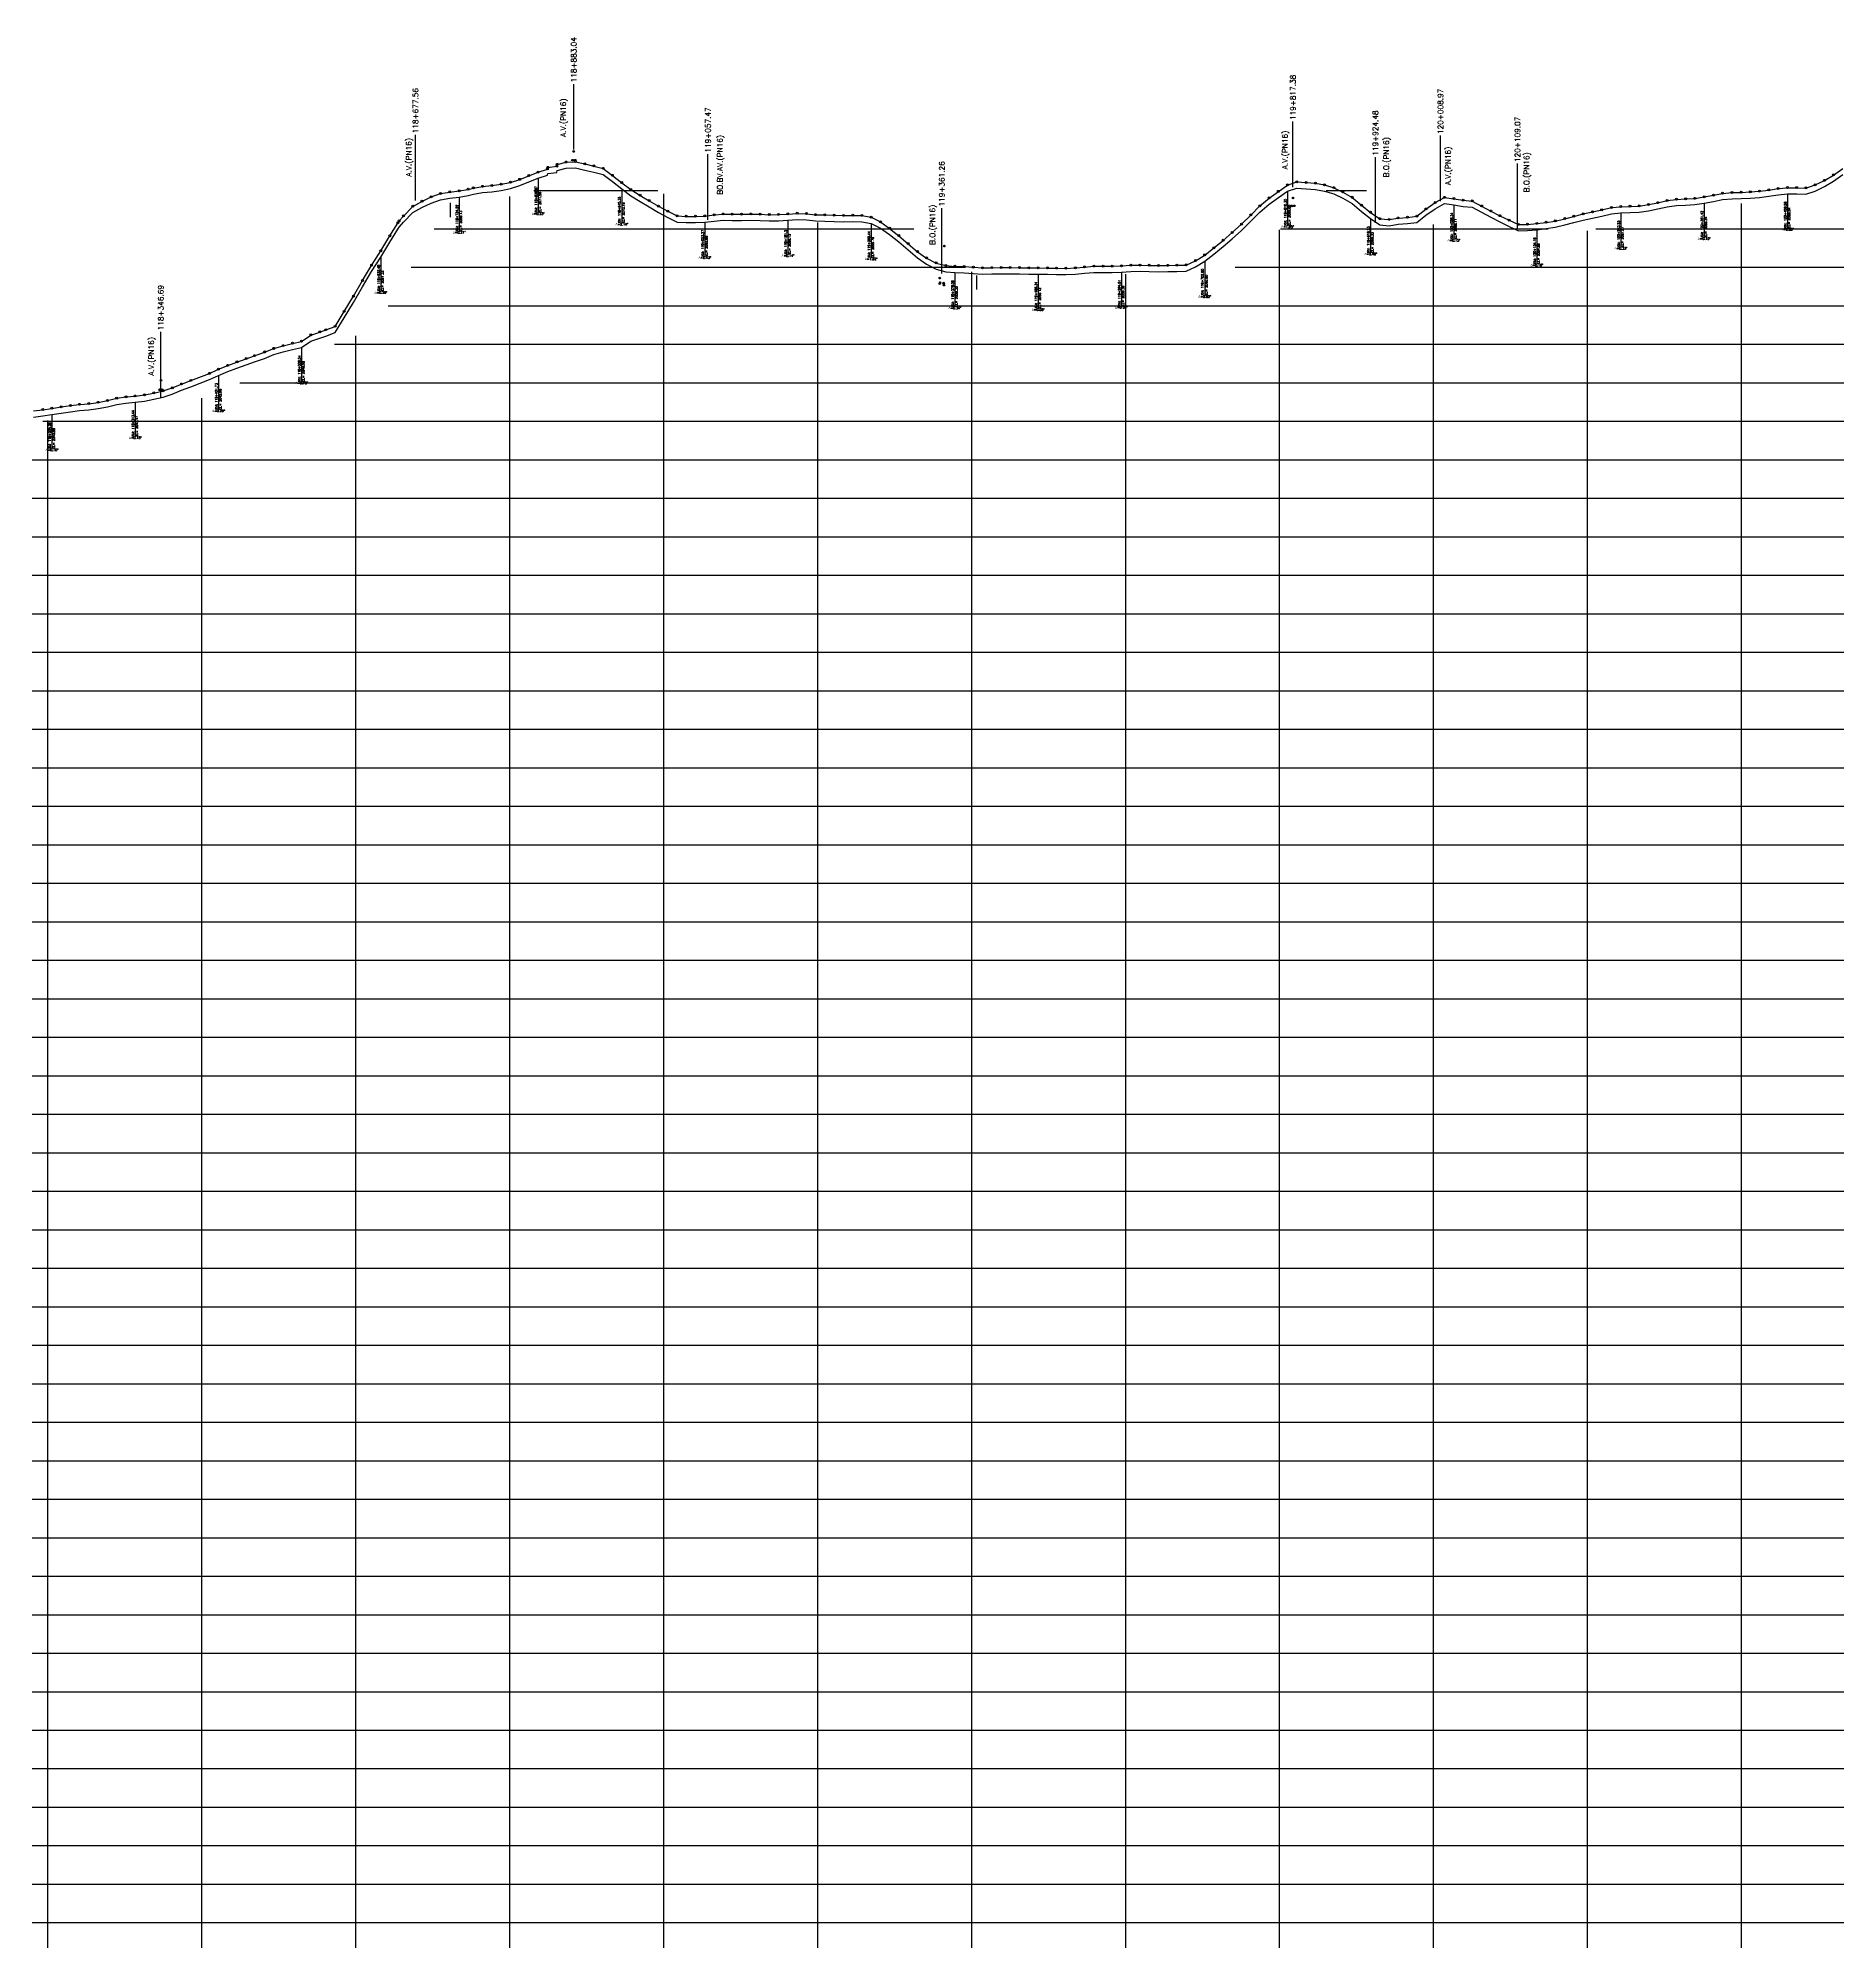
# Model space of a CAD drawing. Header units: metres. Extents: x 575895 to 634487, y 3214622 to 3222739.
# Drawn here: x 619790 to 622128, y 3217161 to 3219633 of the extents above; entities that cross this region are included whole.
import ezdxf

# ---------------------------------------------------------------- set-up
doc = ezdxf.new("R2010")
doc.units = ezdxf.units.M
for name, color, linetype in [('1405-05-17--km 74+000-133+000', 150, 'Continuous'), ('C-ROAD-PROF-GRID-MAJR', 8, 'Continuous'), ('C-ROAD-PROF-LABL', 92, 'Continuous'), ('C-ROAD-PROF-STAN-GEOM', 11, 'Continuous'), ('TXT', 2, 'Continuous'), ('V-CTRL-BMRK', 150, 'Continuous'), ('V-NODE', 1, 'Continuous')]:
    doc.layers.add(name, color=color, linetype=linetype)
doc.styles.add('RD', font='ROMAND.SHX', dxfattribs={"height": 3.5})
doc.styles.get("Standard").update_dxf_attribs({"font": 'romanc.shx', "height": 2})

msp = doc.modelspace()

# ---------------------------------------------------------------- linework, layer by layer
at = {"layer": '1405-05-17--km 74+000-133+000', "color": 150, "linetype": 'Continuous', "lineweight": -3, "ltscale": 2, "flags": 128}
for points in [[(619784.1, 3219149.1), (619796.1, 3219150.8), (619808.1, 3219152.5), (619820.1, 3219154.4), (619832.2, 3219156.2), (619844.1, 3219157.6), (619856.2, 3219158.6), (619868.3, 3219160.2), (619880.2, 3219162.7), (619892.2, 3219165.6), (619904.3, 3219167.3), (619916.3, 3219168.4), (619928.5, 3219169.9), (619940.6, 3219172.4), (619952.5, 3219175.2), (619964.5, 3219179.1), (619976.6, 3219184), (619988.5, 3219188.7), (620012.6, 3219197.8), (620024.6, 3219203.3), (620036.6, 3219208.2), (620048.5, 3219212.6), (620060.5, 3219217), (620071.2, 3219220.8), (620084.3, 3219225.5), (620096.5, 3219230.3), (620108.6, 3219233.8), (620120.4, 3219236.9), (620132.4, 3219239.5), (620144.3, 3219247.8), (620156.2, 3219251.6), (620163.9, 3219254.5), (620175.9, 3219258.9), (620187.8, 3219278.3), (620199.7, 3219298.2), (620211.6, 3219318.4), (620223.4, 3219338.2), (620235.3, 3219357), (620247.2, 3219376.4), (620257.3, 3219393.2), (620259.1, 3219396), (620264.7, 3219402.3), (620276.8, 3219414.8), (620288.8, 3219421.4), (620300.8, 3219427.1), (620313, 3219431.5), (620325.1, 3219433.5), (620337.1, 3219435), (620348.8, 3219436.9), (620355.5, 3219438.6), (620367.6, 3219440.7), (620379.6, 3219441.8), (620391.6, 3219443.5), (620403.7, 3219446), (620415.7, 3219449.8), (620427.7, 3219454.7), (620439.7, 3219459.3), (620451.8, 3219463.4), (620452.1, 3219465.4), (620463.8, 3219466.9), (620464.2, 3219469.3), (620476.2, 3219472.3), (620488.3, 3219472.9), (620500.2, 3219470), (620512.2, 3219467.2), (620524.3, 3219464.1), (620536.1, 3219455), (620548.2, 3219445.6), (620560.2, 3219436.6), (620572.2, 3219429.1), (620584.1, 3219422.2), (620596.1, 3219415.1), (620608.2, 3219408.6), (620620.1, 3219402.4), (620632.1, 3219401.9), (620644.1, 3219401.8), (620656.1, 3219402.3), (620668.2, 3219403.7), (620680.2, 3219404.8), (620691.9, 3219404.7), (620703.9, 3219404.7), (620715.9, 3219404.8), (620727.9, 3219404.7), (620740, 3219404.1), (620752, 3219404.3), (620764.1, 3219404.9), (620776.1, 3219405.8), (620788.1, 3219405.3), (620800.1, 3219403.9), (620812.1, 3219403.7), (620824.2, 3219403.4), (620836.2, 3219403), (620848.3, 3219403.2), (620860.2, 3219403), (620872.3, 3219400.7), (620884.3, 3219394.6), (620896.3, 3219386.2), (620908.3, 3219376.7), (620920.3, 3219366.4), (620932.3, 3219356), (620944.3, 3219347.8), (620956.9, 3219341.2), (620969.1, 3219337.9), (620980.9, 3219336.9), (620993, 3219336.6), (621005, 3219335.7), (621017, 3219335), (621029, 3219335.1), (621041.1, 3219335.4), (621053, 3219335.3), (621065, 3219335.2), (621077.1, 3219335), (621089.2, 3219334.9), (621101.2, 3219334.7), (621113.2, 3219334.6), (621125.2, 3219334.3), (621137.5, 3219334.9), (621149.5, 3219336.1), (621161.4, 3219337.2), (621173.5, 3219337.1), (621185.4, 3219337), (621197.4, 3219337.6), (621209.5, 3219338.3), (621221.5, 3219338.5), (621233.5, 3219338.2), (621245.5, 3219338), (621257.5, 3219338.1), (621269.5, 3219338.4), (621281.6, 3219338.7), (621293.5, 3219344.3), (621305.5, 3219351.7), (621317.6, 3219360.9), (621329.4, 3219370.7), (621341.4, 3219380.8), (621353.3, 3219391.7), (621365.3, 3219403.6), (621377.3, 3219415.4), (621389.3, 3219425.6), (621401.2, 3219434.2), (621413.2, 3219442.5), (621425.1, 3219446.7), (621437.2, 3219445.8), (621449.3, 3219444.8), (621461.3, 3219442.7), (621473.2, 3219439), (621485.1, 3219433.4), (621497.2, 3219426.6), (621509.1, 3219416.3), (621521.1, 3219407), (621533, 3219398.7), (621545, 3219397.8), (621557, 3219399.6), (621569, 3219400.5), (621581, 3219402), (621593, 3219411.3), (621605.1, 3219419.8), (621617, 3219426.4), (621629.2, 3219424.8), (621641.3, 3219422.9), (621653.1, 3219421.8), (621665.3, 3219415.2), (621677.1, 3219408.7), (621689.1, 3219402.6), (621701.1, 3219396.8), (621713, 3219391.3), (621724.9, 3219391.5), (621737, 3219392.6), (621749.1, 3219394.1), (621761, 3219395.8), (621773.2, 3219398.8), (621785.2, 3219401.9), (621797.2, 3219405), (621809.3, 3219407.7), (621821.2, 3219410.3), (621834, 3219413.2), (621846.1, 3219414.4), (621858, 3219414.9), (621870.1, 3219415.3), (621882.1, 3219417.1), (621894.1, 3219419.5), (621906.2, 3219422.3), (621918.3, 3219424), (621930.3, 3219424.5), (621942.2, 3219425.1), (621954.3, 3219427.1), (621966.3, 3219429.3), (621978.3, 3219431.7), (621990.5, 3219432.7), (622002.3, 3219433.1), (622014.3, 3219433.7), (622026.4, 3219434.6), (622038.4, 3219436.1), (622050.5, 3219438), (622062.4, 3219439.1), (622074.5, 3219439), (622086.6, 3219438.6), (622098.5, 3219442.7), (622110.5, 3219448.5), (622122.4, 3219455.6), (622134.6, 3219464.1)], [(619784.1, 3219141.1), (619796.1, 3219142.8), (619808.1, 3219144.5), (619820.1, 3219146.4), (619832.2, 3219148.2), (619844.1, 3219149.6), (619856.2, 3219150.6), (619868.3, 3219152.2), (619880.2, 3219154.7), (619892.2, 3219157.6), (619904.3, 3219159.3), (619916.3, 3219160.4), (619928.5, 3219161.9), (619940.6, 3219164.4), (619952.5, 3219167.2), (619964.5, 3219171.1), (619976.6, 3219176), (619988.5, 3219180.7), (620012.6, 3219189.8), (620024.6, 3219195.3), (620036.6, 3219200.2), (620048.5, 3219204.6), (620060.5, 3219209), (620071.2, 3219212.8), (620084.3, 3219217.5), (620096.5, 3219222.3), (620108.6, 3219225.8), (620120.4, 3219228.9), (620132.4, 3219231.5), (620144.3, 3219239.8), (620156.2, 3219243.6), (620163.9, 3219246.5), (620175.9, 3219250.9), (620187.8, 3219270.3), (620199.7, 3219290.2), (620211.6, 3219310.4), (620223.4, 3219330.2), (620235.3, 3219349), (620247.2, 3219368.4), (620257.3, 3219385.2), (620259.1, 3219388), (620264.7, 3219394.3), (620276.8, 3219406.8), (620288.8, 3219413.4), (620300.8, 3219419.1), (620313, 3219423.5), (620325.1, 3219425.5), (620337.1, 3219427), (620348.8, 3219428.9), (620355.5, 3219430.6), (620367.6, 3219432.7), (620379.6, 3219433.8), (620391.6, 3219435.5), (620403.7, 3219438), (620415.7, 3219441.8), (620427.7, 3219446.7), (620439.7, 3219451.3), (620451.8, 3219455.4), (620452.1, 3219457.4), (620463.8, 3219458.9), (620464.2, 3219461.3), (620476.2, 3219464.3), (620488.3, 3219464.9), (620500.2, 3219462), (620512.2, 3219459.2), (620524.3, 3219456.1), (620536.1, 3219447), (620548.2, 3219437.6), (620560.2, 3219428.6), (620572.2, 3219421.1), (620584.1, 3219414.2), (620596.1, 3219407.1), (620608.2, 3219400.6), (620620.1, 3219394.4), (620632.1, 3219393.9), (620644.1, 3219393.8), (620656.1, 3219394.3), (620668.2, 3219395.7), (620680.2, 3219396.8), (620691.9, 3219396.7), (620703.9, 3219396.7), (620715.9, 3219396.8), (620727.9, 3219396.7), (620740, 3219396.1), (620752, 3219396.3), (620764.1, 3219396.9), (620776.1, 3219397.8), (620788.1, 3219397.3), (620800.1, 3219395.9), (620812.1, 3219395.7), (620824.2, 3219395.4), (620836.2, 3219395), (620848.3, 3219395.2), (620860.2, 3219395), (620872.3, 3219392.7), (620884.3, 3219386.6), (620896.3, 3219378.2), (620908.3, 3219368.7), (620920.3, 3219358.4), (620932.3, 3219348), (620944.3, 3219339.8), (620956.9, 3219333.2), (620969.1, 3219329.9), (620980.9, 3219328.9), (620993, 3219328.6), (621005, 3219327.7), (621017, 3219327), (621029, 3219327.1), (621041.1, 3219327.4), (621053, 3219327.3), (621065, 3219327.2), (621077.1, 3219327), (621089.2, 3219326.9), (621101.2, 3219326.7), (621113.2, 3219326.6), (621125.2, 3219326.3), (621137.5, 3219326.9), (621149.5, 3219328.1), (621161.4, 3219329.2), (621173.5, 3219329.1), (621185.4, 3219329), (621197.4, 3219329.6), (621209.5, 3219330.3), (621221.5, 3219330.5), (621233.5, 3219330.2), (621245.5, 3219330), (621257.5, 3219330.1), (621269.5, 3219330.4), (621281.6, 3219330.7), (621293.5, 3219336.3), (621305.5, 3219343.7), (621317.6, 3219352.9), (621329.4, 3219362.7), (621341.4, 3219372.8), (621353.3, 3219383.7), (621365.3, 3219395.6), (621377.3, 3219407.4), (621389.3, 3219417.6), (621401.2, 3219426.2), (621413.2, 3219434.5), (621425.1, 3219438.7), (621437.2, 3219437.8), (621449.3, 3219436.8), (621461.3, 3219434.7), (621473.2, 3219431), (621485.1, 3219425.4), (621497.2, 3219418.6), (621509.1, 3219408.3), (621521.1, 3219399), (621533, 3219390.7), (621545, 3219389.8), (621557, 3219391.6), (621569, 3219392.5), (621581, 3219394), (621593, 3219403.3), (621605.1, 3219411.8), (621617, 3219418.4), (621629.2, 3219416.8), (621641.3, 3219414.9), (621653.1, 3219413.8), (621665.3, 3219407.2), (621677.1, 3219400.7), (621689.1, 3219394.6), (621701.1, 3219388.8), (621713, 3219383.3), (621724.9, 3219383.5), (621737, 3219384.6), (621749.1, 3219386.1), (621761, 3219387.8), (621773.2, 3219390.8), (621785.2, 3219393.9), (621797.2, 3219397), (621809.3, 3219399.7), (621821.2, 3219402.3), (621834, 3219405.2), (621846.1, 3219406.4), (621858, 3219406.9), (621870.1, 3219407.3), (621882.1, 3219409.1), (621894.1, 3219411.5), (621906.2, 3219414.3), (621918.3, 3219416), (621930.3, 3219416.5), (621942.2, 3219417.1), (621954.3, 3219419.1), (621966.3, 3219421.3), (621978.3, 3219423.7), (621990.5, 3219424.7), (622002.3, 3219425.1), (622014.3, 3219425.7), (622026.4, 3219426.6), (622038.4, 3219428.1), (622050.5, 3219430), (622062.4, 3219431.1), (622074.5, 3219431), (622086.6, 3219430.6), (622098.5, 3219434.7), (622110.5, 3219440.5), (622122.4, 3219447.6), (622134.6, 3219456.1)]]:
    msp.add_lwpolyline(points, dxfattribs=at)
at = {"layer": 'C-ROAD-PROF-GRID-MAJR', "color": 8, "linetype": 'Continuous', "lineweight": -3, "ltscale": 0.6}
for p, q in [((620433.9, 3219435.7), (620595.2, 3219435.7)), ((621463.2, 3219435.7), (621515.8, 3219435.7)), ((620402.9, 3215235.7), (620402.9, 3219427.7)), ((620602.9, 3215235.7), (620602.9, 3219431.2)), ((622002.9, 3215235.7), (622002.9, 3219418.4)), ((620304.7, 3219385.7), (620927.7, 3219385.7)), ((620802.9, 3215235.7), (620802.9, 3219394.1)), ((621402.9, 3215235.7), (621402.9, 3219384.5)), ((621404.2, 3219385.7), (621751.9, 3219385.7)), ((621602.9, 3215235.7), (621602.9, 3219391.3)), ((621802.9, 3215235.7), (621802.9, 3219383.3)), ((621813.6, 3219385.7), (626979.7, 3219385.7)), ((620274.7, 3219335.7), (620994.9, 3219335.7)), ((621345.2, 3219335.7), (628053.3, 3219335.7)), ((621002.9, 3215235.7), (621002.9, 3219329.7)), ((621202.9, 3215235.7), (621202.9, 3219327)), ((620244.8, 3219285.7), (628811.9, 3219285.7)), ((620175.2, 3219235.7), (628858.8, 3219235.7)), ((620202.9, 3215235.7), (620202.9, 3219246.9)), ((620052, 3219185.7), (628966.4, 3219185.7)), ((620002.9, 3215235.7), (620002.9, 3219165.7)), ((619802.9, 3215235.7), (619802.9, 3219136.6)), ((619796.3, 3219135.7), (629166.5, 3219135.7)), ((618924.6, 3219085.7), (629197.9, 3219085.7)), ((618599.9, 3219035.7), (629277.8, 3219035.7)), ((618328.5, 3218985.7), (634202.9, 3218985.7)), ((618045.3, 3218935.7), (634202.9, 3218935.7)), ((589229.7, 3218885.7), (634202.9, 3218885.7)), ((588839, 3218835.7), (634202.9, 3218835.7)), ((588788.5, 3218785.7), (634202.9, 3218785.7)), ((588574.1, 3218735.7), (634202.9, 3218735.7)), ((587846.2, 3218685.7), (634202.9, 3218685.7)), ((587471.4, 3218635.7), (634202.9, 3218635.7)), ((587402.3, 3218585.7), (634202.9, 3218585.7)), ((586879.5, 3218535.7), (634202.9, 3218535.7)), ((586834, 3218485.7), (634202.9, 3218485.7)), ((586802.6, 3218435.7), (634202.9, 3218435.7)), ((586657.4, 3218385.7), (634202.9, 3218385.7)), ((586394.3, 3218335.7), (634202.9, 3218335.7)), ((586104.8, 3218285.7), (634202.9, 3218285.7)), ((585771.4, 3218235.7), (634202.9, 3218235.7)), ((585413.8, 3218185.7), (634202.9, 3218185.7)), ((583461.1, 3218135.7), (634202.9, 3218135.7)), ((583425.8, 3218085.7), (634202.9, 3218085.7)), ((583390.7, 3218035.7), (634202.9, 3218035.7)), ((583124, 3217985.7), (634202.9, 3217985.7)), ((581945.1, 3217935.7), (634202.9, 3217935.7)), ((581633, 3217885.7), (634202.9, 3217885.7)), ((581370.7, 3217835.7), (634202.9, 3217835.7)), ((580454.3, 3217785.7), (634202.9, 3217785.7)), ((579879.4, 3217735.7), (634202.9, 3217735.7)), ((579207.9, 3217685.7), (634202.9, 3217685.7)), ((578887.7, 3217635.7), (634202.9, 3217635.7)), ((578337, 3217585.7), (634202.9, 3217585.7)), ((577365.6, 3217535.7), (634202.9, 3217535.7)), ((577266.7, 3217485.7), (634202.9, 3217485.7)), ((576892.4, 3217435.7), (634202.9, 3217435.7)), ((576738.6, 3217385.7), (634202.9, 3217385.7)), ((576102.9, 3217335.7), (634202.9, 3217335.7)), ((576102.9, 3217285.7), (634202.9, 3217285.7)), ((576102.9, 3217235.7), (634202.9, 3217235.7)), ((576102.9, 3217185.7), (634202.9, 3217185.7))]:
    msp.add_line(p, q, dxfattribs=at)
at = {"layer": 'C-ROAD-PROF-LABL', "color": 92, "linetype": 'Continuous', "lineweight": -3}
for p, q in [((620485.9, 3219488.8), (620485.9, 3219573.8)), ((620280.4, 3219422.7), (620280.4, 3219507.7)), ((621420.2, 3219439.9), (621420.2, 3219524.9)), ((621611.8, 3219421.8), (621611.8, 3219506.8)), ((620660.3, 3219397.6), (620660.3, 3219482.6)), ((621527.3, 3219393.6), (621527.3, 3219478.6)), ((621711.9, 3219385.4), (621711.9, 3219470.4)), ((620964.1, 3219327.6), (620964.1, 3219412.6)), ((619949.5, 3219166.8), (619949.5, 3219251.8))]:
    msp.add_line(p, q, dxfattribs=at)
at = {"layer": 'C-ROAD-PROF-STAN-GEOM', "color": 11, "linetype": 'Continuous', "lineweight": -3}
for p, q in [((620439.7, 3219451.3), (620439.7, 3219406.3)), ((620548.2, 3219437.6), (620548.2, 3219392.6)), ((621413.2, 3219434.5), (621413.2, 3219389.5)), ((620337.1, 3219427), (620337.1, 3219382)), ((621629.2, 3219416.8), (621629.2, 3219371.8)), ((621954.3, 3219419.1), (621954.3, 3219374.1)), ((622062.4, 3219431.1), (622062.4, 3219386.1)), ((620656.1, 3219394.3), (620656.1, 3219349.3)), ((620764.1, 3219396.9), (620764.1, 3219351.9)), ((620872.3, 3219392.7), (620872.3, 3219347.7)), ((621521.1, 3219399), (621521.1, 3219354)), ((621737, 3219384.6), (621737, 3219339.6)), ((621846.1, 3219406.4), (621846.1, 3219361.4)), ((620235.3, 3219349), (620235.3, 3219304)), ((621305.5, 3219343.7), (621305.5, 3219298.7)), ((620980.9, 3219328.9), (620980.9, 3219283.9)), ((621089.2, 3219326.9), (621089.2, 3219281.9)), ((621197.4, 3219329.6), (621197.4, 3219284.6)), ((620132.4, 3219231.5), (620132.4, 3219186.5)), ((620024.6, 3219195.3), (620024.6, 3219150.3)), ((619808.1, 3219144.5), (619808.1, 3219099.5)), ((619916.3, 3219160.4), (619916.3, 3219115.4))]:
    msp.add_line(p, q, dxfattribs=at)
at = {"layer": 'TXT', "color": 2, "linetype": 'Continuous', "lineweight": -3}
for p, q in [((620325.3, 3219419.6), (620325.3, 3219400.9)), ((621009.1, 3219325.2), (621009.1, 3219306.7))]:
    msp.add_line(p, q, dxfattribs=at)
at = {"layer": 'V-CTRL-BMRK'}
for p, q in [((620484.7, 3219486.3), (620487.2, 3219486.3)), ((620485.9, 3219485), (620485.9, 3219487.5)), ((620482.8, 3219474.8), (620485.3, 3219474.8)), ((620482.8, 3219474.8), (620485.3, 3219474.8)), ((620483.1, 3219474.9), (620485.6, 3219474.9)), ((620484.1, 3219473.5), (620484.1, 3219476)), ((620484.1, 3219473.5), (620484.1, 3219476)), ((620484.4, 3219473.6), (620484.4, 3219476.1)), ((620486.3, 3219474.8), (620488.8, 3219474.8)), ((620486.3, 3219474.8), (620488.8, 3219474.8)), ((620486.6, 3219475), (620489.1, 3219475)), ((620487.6, 3219473.5), (620487.6, 3219476)), ((620487.6, 3219473.5), (620487.6, 3219476)), ((620487.8, 3219473.8), (620487.8, 3219476.3)), ((621417.2, 3219415.5), (621419.7, 3219415.5)), ((621417.2, 3219415.5), (621419.7, 3219415.5)), ((621417.4, 3219415.4), (621419.9, 3219415.4)), ((621418.4, 3219414.2), (621418.4, 3219416.7)), ((621418.4, 3219414.2), (621418.4, 3219416.7)), ((621418.7, 3219414.2), (621418.7, 3219416.7)), ((621419, 3219425.8), (621421.5, 3219425.8)), ((621420.2, 3219424.5), (621420.2, 3219427)), ((621420.5, 3219415.6), (621423, 3219415.6)), ((621420.5, 3219415.5), (621423, 3219415.5)), ((621420.9, 3219415.6), (621423.4, 3219415.6)), ((621421.8, 3219414.3), (621421.8, 3219416.8)), ((621421.8, 3219414.3), (621421.8, 3219416.8)), ((621422.1, 3219414.3), (621422.1, 3219416.8)), ((620966.1, 3219363.4), (620968.6, 3219363.4)), ((620967.4, 3219362.1), (620967.4, 3219364.6)), ((620960.1, 3219314.5), (620962.6, 3219314.5)), ((620960.2, 3219321.8), (620962.7, 3219321.8)), ((620960.2, 3219321.8), (620962.7, 3219321.8)), ((620960.6, 3219315.8), (620963.1, 3219315.8)), ((620961.4, 3219320.5), (620961.4, 3219323)), ((620961.4, 3219320.5), (620961.4, 3219323)), ((620961.4, 3219313.2), (620961.4, 3219315.7)), ((620961.8, 3219314.6), (620961.8, 3219317.1)), ((620965.2, 3219315.3), (620967.7, 3219315.3)), ((620965.2, 3219314.6), (620967.7, 3219314.6)), ((620965.6, 3219312.5), (620968.1, 3219312.5)), ((620965.6, 3219312.5), (620968.1, 3219312.5)), ((620966.4, 3219313.3), (620966.4, 3219315.8)), ((620966.5, 3219314.1), (620966.5, 3219316.6)), ((620966.9, 3219311.2), (620966.9, 3219313.7)), ((620966.9, 3219311.2), (620966.9, 3219313.7)), ((619948.5, 3219188.9), (619951, 3219188.9)), ((619949.7, 3219187.6), (619949.7, 3219190.1)), ((619946.7, 3219176.8), (619949.2, 3219176.8)), ((619946.7, 3219176.8), (619949.2, 3219176.8)), ((619947.9, 3219175.5), (619947.9, 3219178)), ((619947.9, 3219175.5), (619947.9, 3219178)), ((619950.3, 3219176.8), (619952.8, 3219176.8)), ((619951.5, 3219175.5), (619951.5, 3219178))]:
    msp.add_line(p, q, dxfattribs=at)
at = {"layer": 'V-CTRL-BMRK', "const_width": 0.962}
for points in [[(620485.4, 3219486.3, 0.414214), (620485.9, 3219485.8, 1)], [(620486.4, 3219486.3, 0.414214), (620485.9, 3219486.8, 1)], [(620483.6, 3219474.8, 0.414214), (620484.1, 3219474.3, 1)], [(620483.6, 3219474.8, 0.414214), (620484.1, 3219474.3, 1)], [(620483.9, 3219474.9, 0.414214), (620484.4, 3219474.4, 1)], [(620484.6, 3219474.8, 0.414214), (620484.1, 3219475.2, 1)], [(620484.6, 3219474.8, 0.414214), (620484.1, 3219475.3, 1)], [(620484.8, 3219474.9, 0.414214), (620484.4, 3219475.4, 1)], [(620487.1, 3219474.8, 0.414214), (620487.6, 3219474.3, 1)], [(620487.1, 3219474.8, 0.414214), (620487.6, 3219474.3, 1)], [(620487.3, 3219475, 0.414214), (620487.8, 3219474.5, 1)], [(620488.1, 3219474.8, 0.414214), (620487.6, 3219475.2, 1)], [(620488.1, 3219474.8, 0.414214), (620487.6, 3219475.2, 1)], [(620488.3, 3219475, 0.414214), (620487.8, 3219475.5, 1)], [(621417.9, 3219415.5, 0.414214), (621418.4, 3219415, 1)], [(621417.9, 3219415.5, 0.414214), (621418.4, 3219415, 1)], [(621418.2, 3219415.4, 0.414214), (621418.7, 3219414.9, 1)], [(621418.9, 3219415.5, 0.414214), (621418.4, 3219415.9, 1)], [(621418.9, 3219415.5, 0.414214), (621418.4, 3219416, 1)], [(621419.1, 3219415.4, 0.414214), (621418.7, 3219415.9, 1)], [(621419.8, 3219425.8, 0.414214), (621420.2, 3219425.3, 1)], [(621420.7, 3219425.8, 0.414214), (621420.2, 3219426.2, 1)], [(621421.3, 3219415.6, 0.414214), (621421.8, 3219415.1, 1)], [(621421.3, 3219415.5, 0.414214), (621421.8, 3219415, 1)], [(621421.6, 3219415.6, 0.414214), (621422.1, 3219415.1, 1)], [(621422.3, 3219415.6, 0.414214), (621421.8, 3219416, 1)], [(621422.3, 3219415.5, 0.414214), (621421.8, 3219416, 1)], [(621422.6, 3219415.6, 0.414214), (621422.1, 3219416, 1)], [(620966.9, 3219363.4, 0.414214), (620967.4, 3219362.9, 1)], [(620967.8, 3219363.4, 0.414214), (620967.4, 3219363.8, 1)], [(620960.9, 3219314.5, 0.414214), (620961.4, 3219314, 1)], [(620960.9, 3219321.8, 0.414214), (620961.4, 3219321.3, 1)], [(620960.9, 3219321.8, 0.414214), (620961.4, 3219321.3, 1)], [(620961.9, 3219321.8, 0.414214), (620961.4, 3219322.3, 1)], [(620961.9, 3219321.8, 0.414214), (620961.4, 3219322.2, 1)], [(620961.3, 3219315.8, 0.414214), (620961.8, 3219315.3, 1)], [(620961.8, 3219314.5, 0.414214), (620961.4, 3219315, 1)], [(620962.3, 3219315.8, 0.414214), (620961.8, 3219316.3, 1)], [(620966, 3219315.3, 0.414214), (620966.5, 3219314.9, 1)], [(620966, 3219314.6, 0.414214), (620966.4, 3219314.1, 1)], [(620966.4, 3219312.5, 0.414214), (620966.9, 3219312, 1)], [(620966.4, 3219312.5, 0.414214), (620966.9, 3219312, 1)], [(620967, 3219315.3, 0.414214), (620966.5, 3219315.8, 1)], [(620966.9, 3219314.6, 0.414214), (620966.4, 3219315.1, 1)], [(620967.4, 3219312.5, 0.414214), (620966.9, 3219312.9, 1)], [(620967.4, 3219312.5, 0.414214), (620966.9, 3219313, 1)], [(619949.3, 3219188.9, 0.414214), (619949.7, 3219188.4, 1)], [(619950.2, 3219188.9, 0.414214), (619949.7, 3219189.3, 1)], [(619947.4, 3219176.8, 0.414214), (619947.9, 3219176.3, 1)], [(619947.4, 3219176.8, 0.414214), (619947.9, 3219176.3, 1)], [(619948.4, 3219176.8, 0.414214), (619947.9, 3219177.2, 1)], [(619948.4, 3219176.8, 0.414214), (619947.9, 3219177.3, 1)], [(619951, 3219176.8, 0.414214), (619951.5, 3219176.3, 1)], [(619952, 3219176.8, 0.414214), (619951.5, 3219177.3, 1)]]:
    msp.add_lwpolyline(points, format="xyb", dxfattribs=at)
at = {"layer": 'V-CTRL-BMRK'}
for centre in [(620485.9, 3219486.3), (620484.1, 3219474.8), (620484.1, 3219474.8), (620484.4, 3219474.9), (620487.6, 3219474.8), (620487.6, 3219474.8), (620487.8, 3219475), (621418.4, 3219415.5), (621418.4, 3219415.5), (621418.7, 3219415.4), (621420.2, 3219425.8), (621421.8, 3219415.6), (621421.8, 3219415.5), (621422.1, 3219415.6), (620967.4, 3219363.4), (620961.4, 3219314.5), (620961.4, 3219321.8), (620961.4, 3219321.8), (620961.8, 3219315.8), (620966.5, 3219315.3), (620966.4, 3219314.6), (620966.9, 3219312.5), (620966.9, 3219312.5), (619949.7, 3219188.9), (619947.9, 3219176.8), (619947.9, 3219176.8), (619951.5, 3219176.8)]:
    msp.add_circle(centre, 0.962, dxfattribs=at)
at = {"layer": 'V-NODE', "lineweight": -2}
for p, q in [((620439.7, 3219459.5), (620439.7, 3219459.5)), ((620451.8, 3219463.6), (620451.8, 3219463.6)), ((620452.1, 3219465.6), (620452.1, 3219465.6)), ((620463.8, 3219467.1), (620463.8, 3219467.1)), ((620464.2, 3219469.5), (620464.2, 3219469.5)), ((620476.2, 3219472.5), (620476.2, 3219472.5)), ((620488.3, 3219473.1), (620488.3, 3219473.1)), ((620500.2, 3219470.2), (620500.2, 3219470.2)), ((620512.2, 3219467.4), (620512.2, 3219467.4)), ((620524.3, 3219464.3), (620524.3, 3219464.3)), ((620325.1, 3219433.7), (620325.1, 3219433.7)), ((620337.1, 3219435.2), (620337.1, 3219435.2)), ((620348.8, 3219437.1), (620348.8, 3219437.1)), ((620355.5, 3219438.8), (620355.5, 3219438.8)), ((620367.6, 3219440.9), (620367.6, 3219440.9)), ((620379.6, 3219442), (620379.6, 3219442)), ((620391.6, 3219443.7), (620391.6, 3219443.7)), ((620403.7, 3219446.2), (620403.7, 3219446.2)), ((620415.7, 3219450), (620415.7, 3219450)), ((620427.7, 3219454.9), (620427.7, 3219454.9)), ((620536.1, 3219455.2), (620536.1, 3219455.2)), ((620548.2, 3219445.8), (620548.2, 3219445.8)), ((620560.2, 3219436.8), (620560.2, 3219436.8)), ((621401.2, 3219434.4), (621401.2, 3219434.4)), ((621413.2, 3219442.7), (621413.2, 3219442.7)), ((621425.1, 3219446.9), (621425.1, 3219446.9)), ((621437.2, 3219446), (621437.2, 3219446)), ((621449.3, 3219445), (621449.3, 3219445)), ((621461.3, 3219442.9), (621461.3, 3219442.9)), ((621473.2, 3219439.2), (621473.2, 3219439.2)), ((621485.1, 3219433.6), (621485.1, 3219433.6)), ((621990.5, 3219432.9), (621990.5, 3219432.9)), ((622002.3, 3219433.3), (622002.3, 3219433.3)), ((622014.3, 3219433.9), (622014.3, 3219433.9)), ((622026.4, 3219434.8), (622026.4, 3219434.8)), ((622038.4, 3219436.3), (622038.4, 3219436.3)), ((622050.5, 3219438.2), (622050.5, 3219438.2)), ((622062.4, 3219439.3), (622062.4, 3219439.3)), ((622074.5, 3219439.2), (622074.5, 3219439.2)), ((622086.6, 3219438.8), (622086.6, 3219438.8)), ((622098.5, 3219442.9), (622098.5, 3219442.9)), ((622110.5, 3219448.7), (622110.5, 3219448.7)), ((622122.4, 3219455.8), (622122.4, 3219455.8)), ((620276.8, 3219415), (620276.8, 3219415)), ((620288.8, 3219421.6), (620288.8, 3219421.6)), ((620300.8, 3219427.3), (620300.8, 3219427.3)), ((620313, 3219431.7), (620313, 3219431.7)), ((620572.2, 3219429.3), (620572.2, 3219429.3)), ((620584.1, 3219422.4), (620584.1, 3219422.4)), ((620596.1, 3219415.3), (620596.1, 3219415.3)), ((620608.2, 3219408.8), (620608.2, 3219408.8)), ((621377.3, 3219415.6), (621377.3, 3219415.6)), ((621389.3, 3219425.8), (621389.3, 3219425.8)), ((621497.2, 3219426.8), (621497.2, 3219426.8)), ((621509.1, 3219416.5), (621509.1, 3219416.5)), ((621593, 3219411.5), (621593, 3219411.5)), ((621605.1, 3219420), (621605.1, 3219420)), ((621617, 3219426.6), (621617, 3219426.6)), ((621629.2, 3219425), (621629.2, 3219425)), ((621641.3, 3219423.1), (621641.3, 3219423.1)), ((621653.1, 3219422), (621653.1, 3219422)), ((621665.3, 3219415.4), (621665.3, 3219415.4)), ((621677.1, 3219408.9), (621677.1, 3219408.9)), ((621809.3, 3219407.9), (621809.3, 3219407.9)), ((621821.2, 3219410.5), (621821.2, 3219410.5)), ((621834, 3219413.4), (621834, 3219413.4)), ((621846.1, 3219414.6), (621846.1, 3219414.6)), ((621858, 3219415.1), (621858, 3219415.1)), ((621870.1, 3219415.5), (621870.1, 3219415.5)), ((621882.1, 3219417.3), (621882.1, 3219417.3)), ((621894.1, 3219419.7), (621894.1, 3219419.7)), ((621906.2, 3219422.5), (621906.2, 3219422.5)), ((621918.3, 3219424.2), (621918.3, 3219424.2)), ((621930.3, 3219424.7), (621930.3, 3219424.7)), ((621942.2, 3219425.3), (621942.2, 3219425.3)), ((621954.3, 3219427.3), (621954.3, 3219427.3)), ((621966.3, 3219429.5), (621966.3, 3219429.5)), ((621978.3, 3219431.9), (621978.3, 3219431.9)), ((620257.3, 3219393.4), (620257.3, 3219393.4)), ((620259.1, 3219396.2), (620259.1, 3219396.2)), ((620264.7, 3219402.5), (620264.7, 3219402.5)), ((620620.1, 3219402.6), (620620.1, 3219402.6)), ((620632.1, 3219402.1), (620632.1, 3219402.1)), ((620644.1, 3219402), (620644.1, 3219402)), ((620656.1, 3219402.5), (620656.1, 3219402.5)), ((620668.2, 3219403.9), (620668.2, 3219403.9)), ((620680.2, 3219405), (620680.2, 3219405)), ((620691.9, 3219404.9), (620691.9, 3219404.9)), ((620703.9, 3219404.9), (620703.9, 3219404.9)), ((620715.9, 3219405), (620715.9, 3219405)), ((620727.9, 3219404.9), (620727.9, 3219404.9)), ((620740, 3219404.3), (620740, 3219404.3)), ((620752, 3219404.5), (620752, 3219404.5)), ((620764.1, 3219405.1), (620764.1, 3219405.1)), ((620776.1, 3219406), (620776.1, 3219406)), ((620788.1, 3219405.5), (620788.1, 3219405.5)), ((620800.1, 3219404.1), (620800.1, 3219404.1)), ((620812.1, 3219403.9), (620812.1, 3219403.9)), ((620824.2, 3219403.6), (620824.2, 3219403.6)), ((620836.2, 3219403.2), (620836.2, 3219403.2)), ((620848.3, 3219403.4), (620848.3, 3219403.4)), ((620860.2, 3219403.2), (620860.2, 3219403.2)), ((620872.3, 3219400.9), (620872.3, 3219400.9)), ((620884.3, 3219394.8), (620884.3, 3219394.8)), ((620896.3, 3219386.4), (620896.3, 3219386.4)), ((621353.3, 3219391.9), (621353.3, 3219391.9)), ((621365.3, 3219403.8), (621365.3, 3219403.8)), ((621521.1, 3219407.2), (621521.1, 3219407.2)), ((621533, 3219398.9), (621533, 3219398.9)), ((621545, 3219398), (621545, 3219398)), ((621557, 3219399.8), (621557, 3219399.8)), ((621569, 3219400.7), (621569, 3219400.7)), ((621581, 3219402.2), (621581, 3219402.2)), ((621689.1, 3219402.8), (621689.1, 3219402.8)), ((621701.1, 3219397), (621701.1, 3219397)), ((621713, 3219391.5), (621713, 3219391.5)), ((621724.9, 3219391.7), (621724.9, 3219391.7)), ((621737, 3219392.8), (621737, 3219392.8)), ((621749.1, 3219394.3), (621749.1, 3219394.3)), ((621761, 3219396), (621761, 3219396)), ((621773.2, 3219399), (621773.2, 3219399)), ((621785.2, 3219402.1), (621785.2, 3219402.1)), ((621797.2, 3219405.2), (621797.2, 3219405.2)), ((620247.2, 3219376.6), (620247.2, 3219376.6)), ((620908.3, 3219376.9), (620908.3, 3219376.9)), ((620920.3, 3219366.6), (620920.3, 3219366.6)), ((621317.6, 3219361.1), (621317.6, 3219361.1)), ((621329.4, 3219370.9), (621329.4, 3219370.9)), ((621341.4, 3219381), (621341.4, 3219381)), ((620223.4, 3219338.4), (620223.4, 3219338.4)), ((620235.3, 3219357.2), (620235.3, 3219357.2)), ((620932.3, 3219356.2), (620932.3, 3219356.2)), ((620944.3, 3219348), (620944.3, 3219348)), ((620956.9, 3219341.4), (620956.9, 3219341.4)), ((620969.1, 3219338.1), (620969.1, 3219338.1)), ((620980.9, 3219337.1), (620980.9, 3219337.1)), ((620993, 3219336.8), (620993, 3219336.8)), ((621005, 3219335.9), (621005, 3219335.9)), ((621017, 3219335.2), (621017, 3219335.2)), ((621029, 3219335.3), (621029, 3219335.3)), ((621041.1, 3219335.6), (621041.1, 3219335.6)), ((621053, 3219335.5), (621053, 3219335.5)), ((621065, 3219335.4), (621065, 3219335.4)), ((621077.1, 3219335.2), (621077.1, 3219335.2)), ((621089.2, 3219335.1), (621089.2, 3219335.1)), ((621101.2, 3219334.9), (621101.2, 3219334.9)), ((621113.2, 3219334.8), (621113.2, 3219334.8)), ((621125.2, 3219334.5), (621125.2, 3219334.5)), ((621137.5, 3219335.1), (621137.5, 3219335.1)), ((621149.5, 3219336.3), (621149.5, 3219336.3)), ((621161.4, 3219337.4), (621161.4, 3219337.4)), ((621173.5, 3219337.3), (621173.5, 3219337.3)), ((621185.4, 3219337.2), (621185.4, 3219337.2)), ((621197.4, 3219337.8), (621197.4, 3219337.8)), ((621209.5, 3219338.5), (621209.5, 3219338.5)), ((621221.5, 3219338.7), (621221.5, 3219338.7)), ((621233.5, 3219338.4), (621233.5, 3219338.4)), ((621245.5, 3219338.2), (621245.5, 3219338.2)), ((621257.5, 3219338.3), (621257.5, 3219338.3)), ((621269.5, 3219338.6), (621269.5, 3219338.6)), ((621281.6, 3219338.9), (621281.6, 3219338.9)), ((621293.5, 3219344.5), (621293.5, 3219344.5)), ((621305.5, 3219351.9), (621305.5, 3219351.9)), ((620211.6, 3219318.6), (620211.6, 3219318.6)), ((620199.7, 3219298.4), (620199.7, 3219298.4)), ((620187.8, 3219278.5), (620187.8, 3219278.5)), ((620120.4, 3219237.1), (620120.4, 3219237.1)), ((620132.4, 3219239.7), (620132.4, 3219239.7)), ((620144.3, 3219248), (620144.3, 3219248)), ((620156.2, 3219251.8), (620156.2, 3219251.8)), ((620163.9, 3219254.7), (620163.9, 3219254.7)), ((620175.9, 3219259.1), (620175.9, 3219259.1)), ((620048.5, 3219212.8), (620048.5, 3219212.8)), ((620060.5, 3219217.2), (620060.5, 3219217.2)), ((620071.2, 3219221), (620071.2, 3219221)), ((620084.3, 3219225.7), (620084.3, 3219225.7)), ((620084.5, 3219226.1), (620084.5, 3219226.1)), ((620096.3, 3219230.2), (620096.3, 3219230.2)), ((620096.5, 3219230.5), (620096.5, 3219230.5)), ((620108.4, 3219234), (620108.4, 3219234)), ((620108.6, 3219234), (620108.6, 3219234)), ((619988.5, 3219188.9), (619988.5, 3219188.9)), ((620012.6, 3219198), (620012.6, 3219198)), ((620024.6, 3219203.5), (620024.6, 3219203.5)), ((620036.6, 3219208.4), (620036.6, 3219208.4)), ((619880.2, 3219162.9), (619880.2, 3219162.9)), ((619892.2, 3219165.8), (619892.2, 3219165.8)), ((619904.3, 3219167.5), (619904.3, 3219167.5)), ((619916.3, 3219168.6), (619916.3, 3219168.6)), ((619928.5, 3219170.1), (619928.5, 3219170.1)), ((619940.6, 3219172.6), (619940.6, 3219172.6)), ((619952.5, 3219175.4), (619952.5, 3219175.4)), ((619964.5, 3219179.3), (619964.5, 3219179.3)), ((619976.6, 3219184.2), (619976.6, 3219184.2)), ((619796.1, 3219151), (619796.1, 3219151)), ((619808.1, 3219152.7), (619808.1, 3219152.7)), ((619820.1, 3219154.6), (619820.1, 3219154.6)), ((619832.2, 3219156.4), (619832.2, 3219156.4)), ((619844.1, 3219157.8), (619844.1, 3219157.8)), ((619856.2, 3219158.8), (619856.2, 3219158.8)), ((619868.3, 3219160.4), (619868.3, 3219160.4))]:
    msp.add_line(p, q, dxfattribs=at)
for centre in [(620439.7, 3219459.5), (620451.8, 3219463.6), (620452.1, 3219465.6), (620463.8, 3219467.1), (620464.2, 3219469.5), (620476.2, 3219472.5), (620488.3, 3219473.1), (620500.2, 3219470.2), (620512.2, 3219467.4), (620524.3, 3219464.3), (620313, 3219431.7), (620325.1, 3219433.7), (620337.1, 3219435.2), (620348.8, 3219437.1), (620355.5, 3219438.8), (620367.6, 3219440.9), (620379.6, 3219442), (620391.6, 3219443.7), (620403.7, 3219446.2), (620415.7, 3219450), (620427.7, 3219454.9), (620536.1, 3219455.2), (620548.2, 3219445.8), (620560.2, 3219436.8), (621401.2, 3219434.4), (621413.2, 3219442.7), (621425.1, 3219446.9), (621437.2, 3219446), (621449.3, 3219445), (621461.3, 3219442.9), (621473.2, 3219439.2), (621485.1, 3219433.6), (621978.3, 3219431.9), (621990.5, 3219432.9), (622002.3, 3219433.3), (622014.3, 3219433.9), (622026.4, 3219434.8), (622038.4, 3219436.3), (622050.5, 3219438.2), (622062.4, 3219439.3), (622074.5, 3219439.2), (622086.6, 3219438.8), (622098.5, 3219442.9), (622110.5, 3219448.7), (622122.4, 3219455.8), (620276.8, 3219415), (620288.8, 3219421.6), (620300.8, 3219427.3), (620572.2, 3219429.3), (620584.1, 3219422.4), (620596.1, 3219415.3), (620608.2, 3219408.8), (621377.3, 3219415.6), (621389.3, 3219425.8), (621497.2, 3219426.8), (621509.1, 3219416.5), (621521.1, 3219407.2), (621593, 3219411.5), (621605.1, 3219420), (621617, 3219426.6), (621629.2, 3219425), (621641.3, 3219423.1), (621653.1, 3219422), (621665.3, 3219415.4), (621677.1, 3219408.9), (621809.3, 3219407.9), (621821.2, 3219410.5), (621834, 3219413.4), (621846.1, 3219414.6), (621858, 3219415.1), (621870.1, 3219415.5), (621882.1, 3219417.3), (621894.1, 3219419.7), (621906.2, 3219422.5), (621918.3, 3219424.2), (621930.3, 3219424.7), (621942.2, 3219425.3), (621954.3, 3219427.3), (621966.3, 3219429.5), (620257.3, 3219393.4), (620259.1, 3219396.2), (620264.7, 3219402.5), (620620.1, 3219402.6), (620632.1, 3219402.1), (620644.1, 3219402), (620656.1, 3219402.5), (620668.2, 3219403.9), (620680.2, 3219405), (620691.9, 3219404.9), (620703.9, 3219404.9), (620715.9, 3219405), (620727.9, 3219404.9), (620740, 3219404.3), (620752, 3219404.5), (620764.1, 3219405.1), (620776.1, 3219406), (620788.1, 3219405.5), (620800.1, 3219404.1), (620812.1, 3219403.9), (620824.2, 3219403.6), (620836.2, 3219403.2), (620848.3, 3219403.4), (620860.2, 3219403.2), (620872.3, 3219400.9), (620884.3, 3219394.8), (620896.3, 3219386.4), (621353.3, 3219391.9), (621365.3, 3219403.8), (621533, 3219398.9), (621545, 3219398), (621557, 3219399.8), (621569, 3219400.7), (621581, 3219402.2), (621689.1, 3219402.8), (621701.1, 3219397), (621713, 3219391.5), (621724.9, 3219391.7), (621737, 3219392.8), (621749.1, 3219394.3), (621761, 3219396), (621773.2, 3219399), (621785.2, 3219402.1), (621797.2, 3219405.2), (620235.3, 3219357.2), (620247.2, 3219376.6), (620908.3, 3219376.9), (620920.3, 3219366.6), (621317.6, 3219361.1), (621329.4, 3219370.9), (621341.4, 3219381), (620223.4, 3219338.4), (620932.3, 3219356.2), (620944.3, 3219348), (620956.9, 3219341.4), (620969.1, 3219338.1), (620980.9, 3219337.1), (620993, 3219336.8), (621005, 3219335.9), (621017, 3219335.2), (621029, 3219335.3), (621041.1, 3219335.6), (621053, 3219335.5), (621065, 3219335.4), (621077.1, 3219335.2), (621089.2, 3219335.1), (621101.2, 3219334.9), (621113.2, 3219334.8), (621125.2, 3219334.5), (621137.5, 3219335.1), (621149.5, 3219336.3), (621161.4, 3219337.4), (621173.5, 3219337.3), (621185.4, 3219337.2), (621197.4, 3219337.8), (621209.5, 3219338.5), (621221.5, 3219338.7), (621233.5, 3219338.4), (621245.5, 3219338.2), (621257.5, 3219338.3), (621269.5, 3219338.6), (621281.6, 3219338.9), (621293.5, 3219344.5), (621305.5, 3219351.9), (620211.6, 3219318.6), (620199.7, 3219298.4), (620175.9, 3219259.1), (620187.8, 3219278.5), (620108.4, 3219234), (620108.6, 3219234), (620120.4, 3219237.1), (620132.4, 3219239.7), (620144.3, 3219248), (620156.2, 3219251.8), (620163.9, 3219254.7), (620048.5, 3219212.8), (620060.5, 3219217.2), (620071.2, 3219221), (620084.3, 3219225.7), (620084.5, 3219226.1), (620096.3, 3219230.2), (620096.5, 3219230.5), (619976.6, 3219184.2), (619988.5, 3219188.9), (620012.6, 3219198), (620024.6, 3219203.5), (620036.6, 3219208.4), (619868.3, 3219160.4), (619880.2, 3219162.9), (619892.2, 3219165.8), (619904.3, 3219167.5), (619916.3, 3219168.6), (619928.5, 3219170.1), (619940.6, 3219172.6), (619952.5, 3219175.4), (619964.5, 3219179.3), (619796.1, 3219151), (619808.1, 3219152.7), (619820.1, 3219154.6), (619832.2, 3219156.4), (619844.1, 3219157.8), (619856.2, 3219158.8)]:
    msp.add_circle(centre, 1.25, dxfattribs=at)

# ---------------------------------------------------------------- texts
at = {"layer": 'C-ROAD-PROF-LABL', "color": 2, "linetype": 'Continuous', "lineweight": -3, "char_height": 7, "attachment_point": 4, "rotation": 90}
for s, insert in [('{\\C7;118+883.04}', (620485.9, 3219575.9)), ('{\\C7;119+817.38}', (621420.2, 3219527)), ('{\\C7;118+677.56}', (620280.4, 3219509.8)), ('{\\C7;120+008.97}', (621611.8, 3219508.9)), ('{\\C7;119+057.47}', (620660.3, 3219484.7)), ('{\\C7;119+924.48}', (621527.3, 3219480.7)), ('{\\C7;120+109.07}', (621711.9, 3219472.5)), ('{\\C7;119+361.26}', (620964.1, 3219414.7)), ('{\\C7;118+346.69}', (619949.5, 3219253.9))]:
    msp.add_mtext(s, dxfattribs=dict(at, insert=insert))
at = {"layer": 'C-ROAD-PROF-STAN-GEOM', "color": 11, "linetype": 'Continuous', "lineweight": -3, "char_height": 3, "attachment_point": 1, "rotation": 90, "style": 'RD'}
for s, insert in [('{\\Fromand.shx|c0;\\C7;KM: 118+836.87}', (620435.4, 3219406.9)), ('{\\Fromand.shx|c0;\\C7;EL= 2071.56}', (620440.4, 3219406.9)), ('{\\Fromand.shx|c0;\\C7;KM: 118+734.22}', (620332.7, 3219382.6)), ('{\\Fromand.shx|c0;\\C7;EL= 2069.13}', (620337.7, 3219382.6)), ('{\\Fromand.shx|c0;\\C7;KM: 118+945.35}', (620543.8, 3219393.2)), ('{\\Fromand.shx|c0;\\C7;EL= 2070.19}', (620548.8, 3219393.2)), ('{\\Fromand.shx|c0;\\C7;KM: 119+810.30}', (621408.8, 3219390.1)), ('{\\Fromand.shx|c0;\\C7;EL= 2069.88}', (621413.8, 3219390.1)), ('{\\Fromand.shx|c0;\\C7;KM: 120+351.42}', (621949.9, 3219374.7)), ('{\\Fromand.shx|c0;\\C7;KM: 120+459.58}', (622058.1, 3219386.7)), ('{\\Fromand.shx|c0;\\C7;EL= 2069.54}', (622063.1, 3219386.7)), ('{\\Fromand.shx|c0;\\C7;KM: 119+053.27}', (620651.8, 3219349.9)), ('{\\Fromand.shx|c0;\\C7;KM: 119+161.21}', (620759.7, 3219352.5)), ('{\\Fromand.shx|c0;\\C7;KM: 119+918.23}', (621516.7, 3219354.6)), ('{\\Fromand.shx|c0;\\C7;KM: 120+026.34}', (621624.8, 3219372.4)), ('{\\Fromand.shx|c0;\\C7;EL= 2068.11}', (621629.8, 3219372.4)), ('{\\Fromand.shx|c0;\\C7;KM: 120+243.23}', (621841.7, 3219362)), ('{\\Fromand.shx|c0;\\C7;EL= 2067.07}', (621846.7, 3219362)), ('{\\Fromand.shx|c0;\\C7;EL= 2068.34}', (621954.9, 3219374.7)), ('{\\Fromand.shx|c0;\\C7;EL= 2065.86}', (620656.8, 3219349.9)), ('{\\Fromand.shx|c0;\\C7;EL= 2066.12}', (620764.7, 3219352.5)), ('{\\Fromand.shx|c0;\\C7;KM: 119+269.44}', (620867.9, 3219348.3)), ('{\\Fromand.shx|c0;\\C7;EL= 2065.70}', (620872.9, 3219348.3)), ('{\\Fromand.shx|c0;\\C7;EL= 2066.33}', (621521.7, 3219354.6)), ('{\\Fromand.shx|c0;\\C7;KM: 120+134.15}', (621732.6, 3219340.2)), ('{\\Fromand.shx|c0;\\C7;EL= 2064.89}', (621737.6, 3219340.2)), ('{\\Fromand.shx|c0;\\C7;KM: 118+632.48}', (620231, 3219304.6)), ('{\\Fromand.shx|c0;\\C7;EL= 2061.33}', (620236, 3219304.6)), ('{\\Fromand.shx|c0;\\C7;KM: 119+378.09}', (620976.6, 3219284.5)), ('{\\Fromand.shx|c0;\\C7;EL= 2059.32}', (620981.6, 3219284.5)), ('{\\Fromand.shx|c0;\\C7;KM: 119+486.34}', (621084.8, 3219282.5)), ('{\\Fromand.shx|c0;\\C7;EL= 2059.12}', (621089.8, 3219282.5)), ('{\\Fromand.shx|c0;\\C7;KM: 119+594.51}', (621193, 3219285.2)), ('{\\Fromand.shx|c0;\\C7;EL= 2059.39}', (621198, 3219285.2)), ('{\\Fromand.shx|c0;\\C7;KM: 119+702.60}', (621301.1, 3219299.3)), ('{\\Fromand.shx|c0;\\C7;EL= 2060.80}', (621306.1, 3219299.3)), ('{\\Fromand.shx|c0;\\C7;KM: 118+529.54}', (620128, 3219187.1)), ('{\\Fromand.shx|c0;\\C7;EL= 2049.58}', (620133, 3219187.1)), ('{\\Fromand.shx|c0;\\C7;KM: 118+421.73}', (620020.2, 3219150.9)), ('{\\Fromand.shx|c0;\\C7;EL= 2045.96}', (620025.2, 3219150.9)), ('{\\Fromand.shx|c0;\\C7;KM: 118+313.44}', (619911.9, 3219116)), ('{\\Fromand.shx|c0;\\C7;EL= 2042.47}', (619916.9, 3219116)), ('{\\Fromand.shx|c0;\\C7;KM: 118+205.29}', (619803.8, 3219100.1)), ('{\\Fromand.shx|c0;\\C7;EL= 2040.88}', (619808.8, 3219100.1))]:
    msp.add_mtext(s, dxfattribs=dict(at, insert=insert))
at = {"layer": 'C-ROAD-PROF-STAN-GEOM', "color": 11, "linetype": 'Continuous', "lineweight": -3, "char_height": 3, "attachment_point": 5, "style": 'RD'}
for s, insert in [('{\\Fgreekc.shx|c0;Δ\\Fromand.shx|c0;=0.23°}', (620439.7, 3219405.3)), ('{\\Fgreekc.shx|c0;Δ\\Fromand.shx|c0;=0.14°}', (620548.2, 3219391.6)), ('{\\Fgreekc.shx|c0;Δ\\Fromand.shx|c0;=1.95°}', (621413.2, 3219388.5)), ('{\\Fgreekc.shx|c0;Δ\\Fromand.shx|c0;=0.58°}', (622062.4, 3219385.1)), ('{\\Fgreekc.shx|c0;Δ\\Fromand.shx|c0;=0.21°}', (620337.1, 3219381)), ('{\\Fgreekc.shx|c0;Δ\\Fromand.shx|c0;=0.15°}', (621629.2, 3219370.8)), ('{\\Fgreekc.shx|c0;Δ\\Fromand.shx|c0;=0.33°}', (621846.1, 3219360.4)), ('{\\Fgreekc.shx|c0;Δ\\Fromand.shx|c0;=0.10°}', (621954.3, 3219373.1)), ('{\\Fgreekc.shx|c0;Δ\\Fromand.shx|c0;=0.43°}', (620656.1, 3219348.3)), ('{\\Fgreekc.shx|c0;Δ\\Fromand.shx|c0;=0.14°}', (620764.1, 3219350.9)), ('{\\Fgreekc.shx|c0;Δ\\Fromand.shx|c0;=1.82°}', (620872.3, 3219346.7)), ('{\\Fgreekc.shx|c0;Δ\\Fromand.shx|c0;=0.48°}', (621521.1, 3219353)), ('{\\Fgreekc.shx|c0;Δ\\Fromand.shx|c0;=0.19°}', (621737, 3219338.6)), ('{\\Fgreekc.shx|c0;Δ\\Fromand.shx|c0;=0.28°}', (620235.3, 3219303)), ('{\\Fgreekc.shx|c0;Δ\\Fromand.shx|c0;=0.34°}', (620980.9, 3219282.9)), ('{\\Fgreekc.shx|c0;Δ\\Fromand.shx|c0;=0.04°}', (621197.4, 3219283.6)), ('{\\Fgreekc.shx|c0;Δ\\Fromand.shx|c0;=0.80°}', (621305.5, 3219297.7)), ('{\\Fgreekc.shx|c0;Δ\\Fromand.shx|c0;=0.05°}', (621089.2, 3219280.9)), ('{\\Fgreekc.shx|c0;Δ\\Fromand.shx|c0;=2.76°}', (620132.4, 3219185.5)), ('{\\Fgreekc.shx|c0;Δ\\Fromand.shx|c0;=0.29°}', (620024.6, 3219149.3)), ('{\\Fgreekc.shx|c0;Δ\\Fromand.shx|c0;=0.18°}', (619916.3, 3219114.4)), ('{\\Fgreekc.shx|c0;Δ\\Fromand.shx|c0;=0.10°}', (619808.1, 3219098.5))]:
    msp.add_mtext(s, dxfattribs=dict(at, insert=insert))
at = {"layer": 'TXT', "color": 2, "linetype": 'Continuous', "lineweight": -3, "char_height": 7, "attachment_point": 8, "rotation": 90, "style": 'RD'}
for s, insert in [('A.V.(PN16)', (620478.1, 3219530)), ('BO.BV.AV.(PN16)', (620681.7, 3219468.8)), ('A.V.(PN16)', (621415.6, 3219488.1)), ('A.V.(PN16)', (620277.4, 3219478.6)), ('B.O.(PN16)', (621547.2, 3219478.7)), ('A.V.(PN16)', (621627.4, 3219467.4)), ('B.O.(PN16)', (621729.5, 3219459.1)), ('B.O.(PN16)', (620957.7, 3219390.9)), ('A.V.(PN16)', (619942.9, 3219220.1))]:
    msp.add_mtext(s, dxfattribs=dict(at, insert=insert))

doc.saveas('drawing.dxf')
